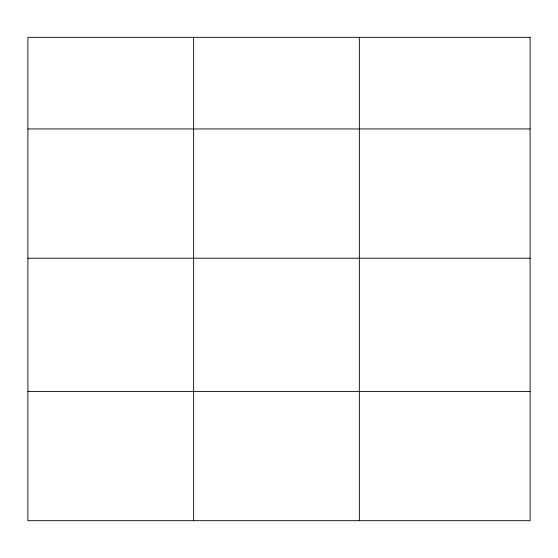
<?xml version="1.0" encoding="UTF-8"?>
<svg xmlns="http://www.w3.org/2000/svg" width="558" height="558" viewBox="0 0 558 558"><rect width="100%" height="100%" fill="white"/><g stroke="black" fill="none" stroke-linecap="round" stroke-linejoin="round"><path stroke-width="0.84" d="M27.9 128.947L530.1 128.947M27.9 258.221L530.1 258.221M27.9 391.409L530.1 391.409M359.352 37.323L359.352 520.677M193.626 37.323L193.626 520.677M530.1 37.323L27.9 37.323L27.9 520.677L530.1 520.677L530.1 37.323"/></g></svg>
